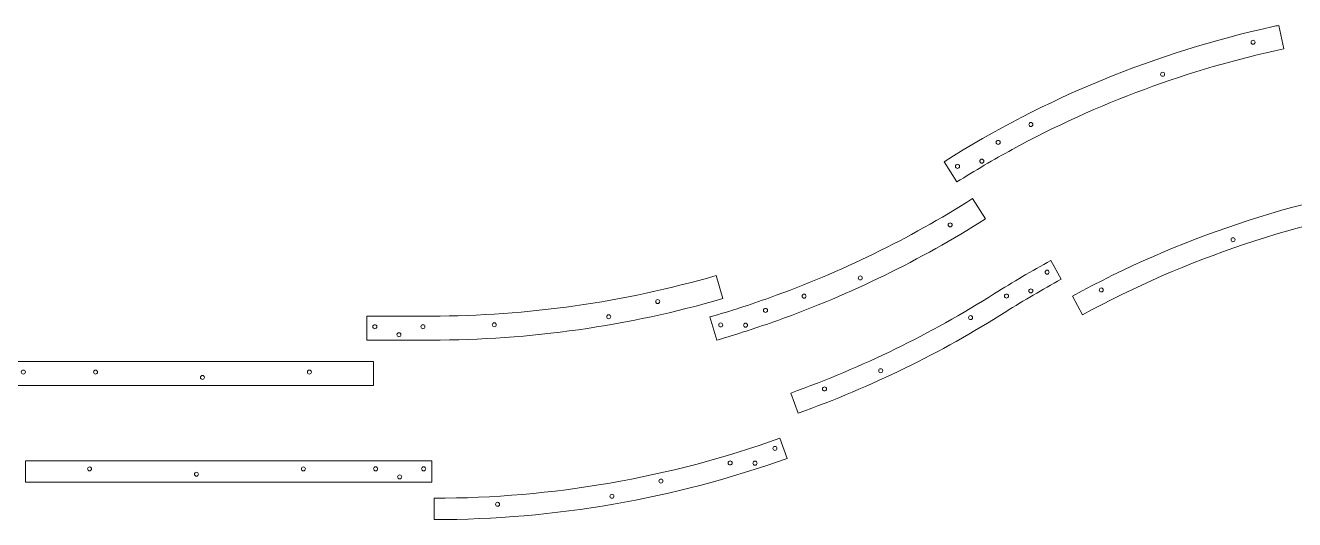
# Model space of a CAD drawing. Header units: inches. Extents: x -4 to 11.8, y 3.2 to 10.3.
# Drawn here: x 0.737 to 4.28, y 3.156 to 4.535 of the extents above; entities that cross this region are included whole.
import ezdxf

# ---------------------------------------------------------------- set-up
doc = ezdxf.new("R2010")
doc.units = ezdxf.units.IN
doc.header["$MEASUREMENT"] = 0

# ---------------------------------------------------------------- blocks, each defined once
blk = doc.blocks.new('block 20')
at = {"color": 7, "lineweight": 5, "true_color": 0xffffff}
blk.add_lwpolyline([(1.7087, 3.5975), (0.5742, 3.5975)], dxfattribs=at)
blk = doc.blocks.new('block 21')
at = {"color": 7, "lineweight": 5, "true_color": 0xffffff}
blk.add_lwpolyline([(1.7087, 3.5975), (0.5742, 3.5975), (0.5742, 3.5303), (1.7087, 3.5303), (1.7087, 3.5975)], dxfattribs=at)
blk = doc.blocks.new('block 22')
at = {"color": 7, "lineweight": 5, "true_color": 0xffffff}
blk.add_open_spline([(0.9381, 3.5676), (0.9381, 3.5707), (0.9356, 3.5732), (0.9325, 3.5732), (0.9294, 3.5732), (0.9269, 3.5707), (0.9269, 3.5676), (0.9269, 3.5645), (0.9294, 3.562), (0.9325, 3.562), (0.9356, 3.562), (0.9381, 3.5645), (0.9381, 3.5676), (0.9381, 3.5676), (0.9381, 3.5676), (0.9381, 3.5676)], degree=3, knots=[0, 0, 0, 0, 1, 1, 1, 2, 2, 2, 3, 3, 3, 4, 4, 4, 5, 5, 5, 5], dxfattribs=at)
blk = doc.blocks.new('block 23')
at = {"color": 7, "lineweight": 5, "true_color": 0xffffff}
blk.add_open_spline([(1.5351, 3.5676), (1.5351, 3.5707), (1.5326, 3.5732), (1.5295, 3.5732), (1.5265, 3.5732), (1.5239, 3.5707), (1.5239, 3.5676), (1.5239, 3.5645), (1.5265, 3.562), (1.5295, 3.562), (1.5326, 3.562), (1.5351, 3.5645), (1.5351, 3.5676), (1.5351, 3.5676), (1.5351, 3.5676), (1.5351, 3.5676)], degree=3, knots=[0, 0, 0, 0, 1, 1, 1, 2, 2, 2, 3, 3, 3, 4, 4, 4, 5, 5, 5, 5], dxfattribs=at)
blk = doc.blocks.new('block 24')
at = {"color": 7, "lineweight": 5, "true_color": 0xffffff}
blk.add_open_spline([(1.2366, 3.5527), (1.2366, 3.5558), (1.2341, 3.5583), (1.231, 3.5583), (1.2279, 3.5583), (1.2254, 3.5558), (1.2254, 3.5527), (1.2254, 3.5496), (1.2279, 3.5471), (1.231, 3.5471), (1.2341, 3.5471), (1.2366, 3.5496), (1.2366, 3.5527), (1.2366, 3.5527), (1.2366, 3.5527), (1.2366, 3.5527)], degree=3, knots=[0, 0, 0, 0, 1, 1, 1, 2, 2, 2, 3, 3, 3, 4, 4, 4, 5, 5, 5, 5], dxfattribs=at)
blk = doc.blocks.new('block 25')
at = {"color": 7, "lineweight": 5, "true_color": 0xffffff}
blk.add_open_spline([(0.6023, 3.5676), (0.6023, 3.5708), (0.5997, 3.5733), (0.5966, 3.5733), (0.5935, 3.5733), (0.5909, 3.5708), (0.5909, 3.5676), (0.5909, 3.5645), (0.5935, 3.562), (0.5966, 3.562), (0.5997, 3.562), (0.6023, 3.5645), (0.6023, 3.5676), (0.6023, 3.5676), (0.6023, 3.5676), (0.6023, 3.5676)], degree=3, knots=[0, 0, 0, 0, 1, 1, 1, 2, 2, 2, 3, 3, 3, 4, 4, 4, 5, 5, 5, 5], dxfattribs=at)
blk = doc.blocks.new('block 26')
at = {"color": 7, "lineweight": 5, "true_color": 0xffffff}
blk.add_open_spline([(0.6695, 3.5452), (0.6695, 3.5484), (0.6669, 3.5509), (0.6638, 3.5509), (0.6607, 3.5509), (0.6581, 3.5484), (0.6581, 3.5452), (0.6581, 3.5421), (0.6607, 3.5396), (0.6638, 3.5396), (0.6669, 3.5396), (0.6695, 3.5421), (0.6695, 3.5452), (0.6695, 3.5452), (0.6695, 3.5452), (0.6695, 3.5452)], degree=3, knots=[0, 0, 0, 0, 1, 1, 1, 2, 2, 2, 3, 3, 3, 4, 4, 4, 5, 5, 5, 5], dxfattribs=at)
blk = doc.blocks.new('block 27')
at = {"color": 7, "lineweight": 5, "true_color": 0xffffff}
blk.add_open_spline([(0.7366, 3.5676), (0.7366, 3.5708), (0.7341, 3.5733), (0.731, 3.5733), (0.7278, 3.5733), (0.7253, 3.5708), (0.7253, 3.5676), (0.7253, 3.5645), (0.7278, 3.562), (0.731, 3.562), (0.7341, 3.562), (0.7366, 3.5645), (0.7366, 3.5676), (0.7366, 3.5676), (0.7366, 3.5676), (0.7366, 3.5676)], degree=3, knots=[0, 0, 0, 0, 1, 1, 1, 2, 2, 2, 3, 3, 3, 4, 4, 4, 5, 5, 5, 5], dxfattribs=at)
blk = doc.blocks.new('block 19')
for name in ['block 20', 'block 21', 'block 25', 'block 26', 'block 27', 'block 22', 'block 24', 'block 23']:
    blk.add_blockref(name, (0, 0))
blk = doc.blocks.new('block 29')
at = {"color": 7, "lineweight": 5, "true_color": 0xffffff}
blk.add_open_spline([(0.9214, 3.2976), (0.9214, 3.3007), (0.9189, 3.3032), (0.9158, 3.3032), (0.9127, 3.3032), (0.9102, 3.3007), (0.9102, 3.2976), (0.9102, 3.2945), (0.9127, 3.292), (0.9158, 3.292), (0.9189, 3.292), (0.9214, 3.2945), (0.9214, 3.2976), (0.9214, 3.2976), (0.9214, 3.2976), (0.9214, 3.2976)], degree=3, knots=[0, 0, 0, 0, 1, 1, 1, 2, 2, 2, 3, 3, 3, 4, 4, 4, 5, 5, 5, 5], dxfattribs=at)
blk = doc.blocks.new('block 30')
at = {"color": 7, "lineweight": 5, "true_color": 0xffffff}
blk.add_open_spline([(1.5184, 3.2976), (1.5184, 3.3007), (1.5159, 3.3032), (1.5128, 3.3032), (1.5097, 3.3032), (1.5072, 3.3007), (1.5072, 3.2976), (1.5072, 3.2945), (1.5097, 3.292), (1.5128, 3.292), (1.5159, 3.292), (1.5184, 3.2945), (1.5184, 3.2976), (1.5184, 3.2976), (1.5184, 3.2976), (1.5184, 3.2976)], degree=3, knots=[0, 0, 0, 0, 1, 1, 1, 2, 2, 2, 3, 3, 3, 4, 4, 4, 5, 5, 5, 5], dxfattribs=at)
blk = doc.blocks.new('block 31')
at = {"color": 7, "lineweight": 5, "true_color": 0xffffff}
blk.add_open_spline([(1.2199, 3.2827), (1.2199, 3.2858), (1.2174, 3.2883), (1.2143, 3.2883), (1.2112, 3.2883), (1.2087, 3.2858), (1.2087, 3.2827), (1.2087, 3.2796), (1.2112, 3.2771), (1.2143, 3.2771), (1.2174, 3.2771), (1.2199, 3.2796), (1.2199, 3.2827), (1.2199, 3.2827), (1.2199, 3.2827), (1.2199, 3.2827)], degree=3, knots=[0, 0, 0, 0, 1, 1, 1, 2, 2, 2, 3, 3, 3, 4, 4, 4, 5, 5, 5, 5], dxfattribs=at)
blk = doc.blocks.new('block 32')
at = {"color": 7, "lineweight": 5, "true_color": 0xffffff}
blk.add_lwpolyline([(0.7366, 3.2603), (0.7366, 3.32), (1.8711, 3.32), (1.8711, 3.2603), (0.7366, 3.2603)], dxfattribs=at)
blk = doc.blocks.new('block 33')
at = {"color": 7, "lineweight": 5, "true_color": 0xffffff}
blk.add_open_spline([(1.72, 3.2976), (1.72, 3.3008), (1.7175, 3.3033), (1.7143, 3.3033), (1.7112, 3.3033), (1.7087, 3.3008), (1.7087, 3.2976), (1.7087, 3.2945), (1.7112, 3.292), (1.7143, 3.292), (1.7175, 3.292), (1.72, 3.2945), (1.72, 3.2976), (1.72, 3.2976), (1.72, 3.2976), (1.72, 3.2976)], degree=3, knots=[0, 0, 0, 0, 1, 1, 1, 2, 2, 2, 3, 3, 3, 4, 4, 4, 5, 5, 5, 5], dxfattribs=at)
blk = doc.blocks.new('block 34')
at = {"color": 7, "lineweight": 5, "true_color": 0xffffff}
blk.add_open_spline([(1.7872, 3.2752), (1.7872, 3.2783), (1.7846, 3.2809), (1.7815, 3.2809), (1.7784, 3.2809), (1.7758, 3.2783), (1.7758, 3.2752), (1.7758, 3.2721), (1.7784, 3.2696), (1.7815, 3.2696), (1.7846, 3.2696), (1.7872, 3.2721), (1.7872, 3.2752), (1.7872, 3.2752), (1.7872, 3.2752), (1.7872, 3.2752)], degree=3, knots=[0, 0, 0, 0, 1, 1, 1, 2, 2, 2, 3, 3, 3, 4, 4, 4, 5, 5, 5, 5], dxfattribs=at)
blk = doc.blocks.new('block 35')
at = {"color": 7, "lineweight": 5, "true_color": 0xffffff}
blk.add_open_spline([(1.8543, 3.2976), (1.8543, 3.3008), (1.8518, 3.3033), (1.8487, 3.3033), (1.8455, 3.3033), (1.843, 3.3008), (1.843, 3.2976), (1.843, 3.2945), (1.8455, 3.292), (1.8487, 3.292), (1.8518, 3.292), (1.8543, 3.2945), (1.8543, 3.2976), (1.8543, 3.2976), (1.8543, 3.2976), (1.8543, 3.2976)], degree=3, knots=[0, 0, 0, 0, 1, 1, 1, 2, 2, 2, 3, 3, 3, 4, 4, 4, 5, 5, 5, 5], dxfattribs=at)
blk = doc.blocks.new('block 28')
for name in ['block 32', 'block 29', 'block 30', 'block 33', 'block 35', 'block 31', 'block 34']:
    blk.add_blockref(name, (0, 0))
blk = doc.blocks.new('block 37')
at = {"color": 7, "lineweight": 5, "true_color": 0xffffff}
blk.add_open_spline([(2.0514, 3.6996), (2.0514, 3.7027), (2.0489, 3.7052), (2.0458, 3.7052), (2.0427, 3.7052), (2.0402, 3.7027), (2.0402, 3.6996), (2.0402, 3.6965), (2.0427, 3.694), (2.0458, 3.694), (2.0489, 3.694), (2.0514, 3.6965), (2.0514, 3.6996), (2.0514, 3.6996), (2.0514, 3.6996), (2.0514, 3.6996)], degree=3, knots=[0, 0, 0, 0, 1, 1, 1, 2, 2, 2, 3, 3, 3, 4, 4, 4, 5, 5, 5, 5], dxfattribs=at)
blk = doc.blocks.new('block 38')
at = {"color": 7, "lineweight": 5, "true_color": 0xffffff}
blk.add_open_spline([(2.3708, 3.7219), (2.3708, 3.725), (2.3683, 3.7275), (2.3653, 3.7275), (2.3622, 3.7275), (2.3596, 3.725), (2.3596, 3.7219), (2.3596, 3.7188), (2.3622, 3.7163), (2.3653, 3.7163), (2.3683, 3.7163), (2.3708, 3.7188), (2.3708, 3.7219), (2.3708, 3.7219), (2.3708, 3.7219), (2.3708, 3.7219)], degree=3, knots=[0, 0, 0, 0, 1, 1, 1, 2, 2, 2, 3, 3, 3, 4, 4, 4, 5, 5, 5, 5], dxfattribs=at)
blk = doc.blocks.new('block 39')
at = {"color": 7, "lineweight": 5, "true_color": 0xffffff}
blk.add_open_spline([(2.5076, 3.7643), (2.5076, 3.7674), (2.5051, 3.7699), (2.502, 3.7699), (2.4989, 3.7699), (2.4964, 3.7674), (2.4964, 3.7643), (2.4964, 3.7613), (2.4989, 3.7588), (2.502, 3.7588), (2.5051, 3.7588), (2.5076, 3.7613), (2.5076, 3.7643), (2.5076, 3.7643), (2.5076, 3.7643), (2.5076, 3.7643)], degree=3, knots=[0, 0, 0, 0, 1, 1, 1, 2, 2, 2, 3, 3, 3, 4, 4, 4, 5, 5, 5, 5], dxfattribs=at)
blk = doc.blocks.new('block 40')
at = {"color": 7, "lineweight": 5, "true_color": 0xffffff}
blk.add_open_spline([(2.6652, 3.8371), (2.4065, 3.7621), (2.1385, 3.724), (1.8691, 3.724), (1.8691, 3.724), (1.6899, 3.724), (1.6899, 3.724), (1.6899, 3.724), (1.6899, 3.6568), (1.6899, 3.6568), (1.6899, 3.6568), (1.8691, 3.6568), (1.8691, 3.6568), (2.1448, 3.6568), (2.4191, 3.6958), (2.684, 3.7726), (2.684, 3.7726), (2.6652, 3.8371), (2.6652, 3.8371)], degree=3, knots=[0, 0, 0, 0, 1, 1, 1, 2, 2, 2, 3, 3, 3, 4, 4, 4, 5, 5, 5, 6, 6, 6, 6], dxfattribs=at)
blk = doc.blocks.new('block 41')
at = {"color": 7, "lineweight": 5, "true_color": 0xffffff}
blk.add_open_spline([(1.718, 3.6942), (1.718, 3.6973), (1.7155, 3.6998), (1.7123, 3.6998), (1.7092, 3.6998), (1.7067, 3.6973), (1.7067, 3.6942), (1.7067, 3.691), (1.7092, 3.6885), (1.7123, 3.6885), (1.7155, 3.6885), (1.718, 3.691), (1.718, 3.6942), (1.718, 3.6942), (1.718, 3.6942), (1.718, 3.6942)], degree=3, knots=[0, 0, 0, 0, 1, 1, 1, 2, 2, 2, 3, 3, 3, 4, 4, 4, 5, 5, 5, 5], dxfattribs=at)
blk = doc.blocks.new('block 42')
at = {"color": 7, "lineweight": 5, "true_color": 0xffffff}
blk.add_open_spline([(1.7852, 3.6718), (1.7852, 3.6749), (1.7826, 3.6774), (1.7795, 3.6774), (1.7764, 3.6774), (1.7738, 3.6749), (1.7738, 3.6718), (1.7738, 3.6686), (1.7764, 3.6661), (1.7795, 3.6661), (1.7826, 3.6661), (1.7852, 3.6686), (1.7852, 3.6718), (1.7852, 3.6718), (1.7852, 3.6718), (1.7852, 3.6718)], degree=3, knots=[0, 0, 0, 0, 1, 1, 1, 2, 2, 2, 3, 3, 3, 4, 4, 4, 5, 5, 5, 5], dxfattribs=at)
blk = doc.blocks.new('block 43')
at = {"color": 7, "lineweight": 5, "true_color": 0xffffff}
blk.add_open_spline([(1.8523, 3.6942), (1.8523, 3.6973), (1.8498, 3.6998), (1.8467, 3.6998), (1.8435, 3.6998), (1.841, 3.6973), (1.841, 3.6942), (1.841, 3.691), (1.8435, 3.6885), (1.8467, 3.6885), (1.8498, 3.6885), (1.8523, 3.691), (1.8523, 3.6942), (1.8523, 3.6942), (1.8523, 3.6942), (1.8523, 3.6942)], degree=3, knots=[0, 0, 0, 0, 1, 1, 1, 2, 2, 2, 3, 3, 3, 4, 4, 4, 5, 5, 5, 5], dxfattribs=at)
blk = doc.blocks.new('block 36')
for name in ['block 40', 'block 39', 'block 38', 'block 41', 'block 43', 'block 37', 'block 42']:
    blk.add_blockref(name, (0, 0))
blk = doc.blocks.new('block 45')
at = {"color": 7, "lineweight": 5, "true_color": 0xffffff}
blk.add_open_spline([(2.0605, 3.1987), (2.0605, 3.2018), (2.0581, 3.2043), (2.055, 3.2043), (2.0519, 3.2043), (2.0494, 3.2018), (2.0494, 3.1987), (2.0494, 3.1956), (2.0519, 3.1931), (2.055, 3.1931), (2.0581, 3.1931), (2.0605, 3.1956), (2.0605, 3.1987), (2.0605, 3.1987), (2.0605, 3.1987), (2.0605, 3.1987)], degree=3, knots=[0, 0, 0, 0, 1, 1, 1, 2, 2, 2, 3, 3, 3, 4, 4, 4, 5, 5, 5, 5], dxfattribs=at)
blk = doc.blocks.new('block 46')
at = {"color": 7, "lineweight": 5, "true_color": 0xffffff}
blk.add_open_spline([(2.38, 3.2211), (2.38, 3.2242), (2.3775, 3.2267), (2.3744, 3.2267), (2.3713, 3.2267), (2.3688, 3.2242), (2.3688, 3.2211), (2.3688, 3.218), (2.3713, 3.2155), (2.3744, 3.2155), (2.3775, 3.2155), (2.38, 3.218), (2.38, 3.2211), (2.38, 3.2211), (2.38, 3.2211), (2.38, 3.2211)], degree=3, knots=[0, 0, 0, 0, 1, 1, 1, 2, 2, 2, 3, 3, 3, 4, 4, 4, 5, 5, 5, 5], dxfattribs=at)
blk = doc.blocks.new('block 47')
at = {"color": 7, "lineweight": 5, "true_color": 0xffffff}
blk.add_open_spline([(2.5167, 3.2635), (2.5167, 3.2666), (2.5142, 3.2691), (2.5111, 3.2691), (2.508, 3.2691), (2.5055, 3.2666), (2.5055, 3.2635), (2.5055, 3.2604), (2.508, 3.2579), (2.5111, 3.2579), (2.5142, 3.2579), (2.5167, 3.2604), (2.5167, 3.2635), (2.5167, 3.2635), (2.5167, 3.2635), (2.5167, 3.2635)], degree=3, knots=[0, 0, 0, 0, 1, 1, 1, 2, 2, 2, 3, 3, 3, 4, 4, 4, 5, 5, 5, 5], dxfattribs=at)
blk = doc.blocks.new('block 48')
at = {"color": 7, "lineweight": 5, "true_color": 0xffffff}
blk.add_open_spline([(2.8635, 3.3269), (2.5473, 3.2138), (2.214, 3.156), (1.8782, 3.156), (1.8782, 3.156), (1.8782, 3.2157), (1.8782, 3.2157), (2.2072, 3.2157), (2.5337, 3.2723), (2.8434, 3.3831), (2.8434, 3.3831), (2.8635, 3.3269), (2.8635, 3.3269)], degree=3, knots=[0, 0, 0, 0, 1, 1, 1, 2, 2, 2, 3, 3, 3, 4, 4, 4, 4], dxfattribs=at)
blk = doc.blocks.new('block 49')
at = {"color": 7, "lineweight": 5, "true_color": 0xffffff}
blk.add_open_spline([(2.71, 3.3141), (2.71, 3.3172), (2.7074, 3.3197), (2.7043, 3.3197), (2.7012, 3.3197), (2.6986, 3.3172), (2.6986, 3.3141), (2.6986, 3.3109), (2.7012, 3.3084), (2.7043, 3.3084), (2.7074, 3.3084), (2.71, 3.3109), (2.71, 3.3141), (2.71, 3.3141), (2.71, 3.3141), (2.71, 3.3141)], degree=3, knots=[0, 0, 0, 0, 1, 1, 1, 2, 2, 2, 3, 3, 3, 4, 4, 4, 5, 5, 5, 5], dxfattribs=at)
blk = doc.blocks.new('block 50')
at = {"color": 7, "lineweight": 5, "true_color": 0xffffff}
blk.add_open_spline([(2.7794, 3.3135), (2.7794, 3.3167), (2.7768, 3.3192), (2.7737, 3.3192), (2.7706, 3.3192), (2.768, 3.3167), (2.768, 3.3135), (2.768, 3.3104), (2.7706, 3.3079), (2.7737, 3.3079), (2.7768, 3.3079), (2.7794, 3.3104), (2.7794, 3.3135), (2.7794, 3.3135), (2.7794, 3.3135), (2.7794, 3.3135)], degree=3, knots=[0, 0, 0, 0, 1, 1, 1, 2, 2, 2, 3, 3, 3, 4, 4, 4, 5, 5, 5, 5], dxfattribs=at)
blk = doc.blocks.new('block 51')
at = {"color": 7, "lineweight": 5, "true_color": 0xffffff}
blk.add_open_spline([(2.8351, 3.3547), (2.8351, 3.3578), (2.8325, 3.3604), (2.8294, 3.3604), (2.8263, 3.3604), (2.8238, 3.3578), (2.8238, 3.3547), (2.8238, 3.3516), (2.8263, 3.3491), (2.8294, 3.3491), (2.8325, 3.3491), (2.8351, 3.3516), (2.8351, 3.3547), (2.8351, 3.3547), (2.8351, 3.3547), (2.8351, 3.3547)], degree=3, knots=[0, 0, 0, 0, 1, 1, 1, 2, 2, 2, 3, 3, 3, 4, 4, 4, 5, 5, 5, 5], dxfattribs=at)
blk = doc.blocks.new('block 44')
for name in ['block 48', 'block 51', 'block 49', 'block 50', 'block 47', 'block 46', 'block 45']:
    blk.add_blockref(name, (0, 0))
blk = doc.blocks.new('block 53')
at = {"color": 7, "lineweight": 5, "true_color": 0xffffff}
blk.add_open_spline([(3.3812, 4.0518), (3.3812, 4.0518), (3.4171, 3.995), (3.4171, 3.995), (3.2348, 3.8796), (3.0403, 3.7846), (2.8372, 3.712), (2.7809, 3.6919), (2.7241, 3.6735), (2.6667, 3.6568), (2.6667, 3.6568), (2.648, 3.7214), (2.648, 3.7214), (2.7041, 3.7376), (2.7596, 3.7556), (2.8146, 3.7752), (3.013, 3.8462), (3.2031, 3.939), (3.3812, 4.0518)], degree=3, knots=[0, 0, 0, 0, 1, 1, 1, 2, 2, 2, 3, 3, 3, 4, 4, 4, 5, 5, 5, 6, 6, 6, 6], dxfattribs=at)
blk = doc.blocks.new('block 54')
at = {"color": 7, "lineweight": 5, "true_color": 0xffffff}
blk.add_open_spline([(2.9164, 3.7795), (2.9164, 3.7826), (2.9139, 3.7851), (2.9108, 3.7851), (2.9077, 3.7851), (2.9052, 3.7826), (2.9052, 3.7795), (2.9052, 3.7764), (2.9077, 3.7739), (2.9108, 3.7739), (2.9139, 3.7739), (2.9164, 3.7764), (2.9164, 3.7795), (2.9164, 3.7795), (2.9164, 3.7795), (2.9164, 3.7795)], degree=3, knots=[0, 0, 0, 0, 1, 1, 1, 2, 2, 2, 3, 3, 3, 4, 4, 4, 5, 5, 5, 5], dxfattribs=at)
blk = doc.blocks.new('block 55')
at = {"color": 7, "lineweight": 5, "true_color": 0xffffff}
blk.add_open_spline([(3.0733, 3.8303), (3.0733, 3.8334), (3.0708, 3.8359), (3.0677, 3.8359), (3.0646, 3.8359), (3.0621, 3.8334), (3.0621, 3.8303), (3.0621, 3.8272), (3.0646, 3.8248), (3.0677, 3.8248), (3.0708, 3.8248), (3.0733, 3.8272), (3.0733, 3.8303), (3.0733, 3.8303), (3.0733, 3.8303), (3.0733, 3.8303)], degree=3, knots=[0, 0, 0, 0, 1, 1, 1, 2, 2, 2, 3, 3, 3, 4, 4, 4, 5, 5, 5, 5], dxfattribs=at)
blk = doc.blocks.new('block 56')
at = {"color": 7, "lineweight": 5, "true_color": 0xffffff}
blk.add_open_spline([(3.3242, 3.9785), (3.3242, 3.9816), (3.3217, 3.9841), (3.3186, 3.9841), (3.3155, 3.9841), (3.313, 3.9816), (3.313, 3.9785), (3.313, 3.9755), (3.3155, 3.9729), (3.3186, 3.9729), (3.3217, 3.9729), (3.3242, 3.9755), (3.3242, 3.9785), (3.3242, 3.9785), (3.3242, 3.9785), (3.3242, 3.9785)], degree=3, knots=[0, 0, 0, 0, 1, 1, 1, 2, 2, 2, 3, 3, 3, 4, 4, 4, 5, 5, 5, 5], dxfattribs=at)
blk = doc.blocks.new('block 57')
at = {"color": 7, "lineweight": 5, "true_color": 0xffffff}
blk.add_open_spline([(2.6836, 3.6992), (2.6836, 3.7023), (2.6811, 3.7048), (2.678, 3.7048), (2.6748, 3.7048), (2.6723, 3.7023), (2.6723, 3.6992), (2.6723, 3.696), (2.6748, 3.6935), (2.678, 3.6935), (2.6811, 3.6935), (2.6836, 3.696), (2.6836, 3.6992), (2.6836, 3.6992), (2.6836, 3.6992), (2.6836, 3.6992)], degree=3, knots=[0, 0, 0, 0, 1, 1, 1, 2, 2, 2, 3, 3, 3, 4, 4, 4, 5, 5, 5, 5], dxfattribs=at)
blk = doc.blocks.new('block 58')
at = {"color": 7, "lineweight": 5, "true_color": 0xffffff}
blk.add_open_spline([(2.753, 3.6986), (2.753, 3.7018), (2.7505, 3.7043), (2.7473, 3.7043), (2.7442, 3.7043), (2.7417, 3.7018), (2.7417, 3.6986), (2.7417, 3.6955), (2.7442, 3.6929), (2.7473, 3.6929), (2.7505, 3.6929), (2.753, 3.6955), (2.753, 3.6986), (2.753, 3.6986), (2.753, 3.6986), (2.753, 3.6986)], degree=3, knots=[0, 0, 0, 0, 1, 1, 1, 2, 2, 2, 3, 3, 3, 4, 4, 4, 5, 5, 5, 5], dxfattribs=at)
blk = doc.blocks.new('block 59')
at = {"color": 7, "lineweight": 5, "true_color": 0xffffff}
blk.add_open_spline([(2.8087, 3.7398), (2.8087, 3.7429), (2.8062, 3.7455), (2.8031, 3.7455), (2.7999, 3.7455), (2.7974, 3.7429), (2.7974, 3.7398), (2.7974, 3.7366), (2.7999, 3.7341), (2.8031, 3.7341), (2.8062, 3.7341), (2.8087, 3.7366), (2.8087, 3.7398), (2.8087, 3.7398), (2.8087, 3.7398), (2.8087, 3.7398)], degree=3, knots=[0, 0, 0, 0, 1, 1, 1, 2, 2, 2, 3, 3, 3, 4, 4, 4, 5, 5, 5, 5], dxfattribs=at)
blk = doc.blocks.new('block 52')
for name in ['block 53', 'block 56', 'block 55', 'block 54', 'block 59', 'block 57', 'block 58']:
    blk.add_blockref(name, (0, 0))
blk = doc.blocks.new('block 61')
at = {"color": 7, "lineweight": 5, "true_color": 0xffffff}
blk.add_open_spline([(2.9733, 3.5206), (2.9733, 3.5236), (2.9708, 3.5261), (2.9677, 3.5261), (2.9646, 3.5261), (2.9621, 3.5236), (2.9621, 3.5206), (2.9621, 3.5174), (2.9646, 3.5149), (2.9677, 3.5149), (2.9708, 3.5149), (2.9733, 3.5174), (2.9733, 3.5206), (2.9733, 3.5206), (2.9733, 3.5206), (2.9733, 3.5206)], degree=3, knots=[0, 0, 0, 0, 1, 1, 1, 2, 2, 2, 3, 3, 3, 4, 4, 4, 5, 5, 5, 5], dxfattribs=at)
blk = doc.blocks.new('block 62')
at = {"color": 7, "lineweight": 5, "true_color": 0xffffff}
blk.add_open_spline([(3.1303, 3.5714), (3.1303, 3.5745), (3.1278, 3.577), (3.1247, 3.577), (3.1216, 3.577), (3.1191, 3.5745), (3.1191, 3.5714), (3.1191, 3.5683), (3.1216, 3.5658), (3.1247, 3.5658), (3.1278, 3.5658), (3.1303, 3.5683), (3.1303, 3.5714), (3.1303, 3.5714), (3.1303, 3.5714), (3.1303, 3.5714)], degree=3, knots=[0, 0, 0, 0, 1, 1, 1, 2, 2, 2, 3, 3, 3, 4, 4, 4, 5, 5, 5, 5], dxfattribs=at)
blk = doc.blocks.new('block 63')
at = {"color": 7, "lineweight": 5, "true_color": 0xffffff}
blk.add_open_spline([(3.3812, 3.7196), (3.3812, 3.7227), (3.3786, 3.7252), (3.3756, 3.7252), (3.3725, 3.7252), (3.37, 3.7227), (3.37, 3.7196), (3.37, 3.7165), (3.3725, 3.714), (3.3756, 3.714), (3.3786, 3.714), (3.3812, 3.7165), (3.3812, 3.7196), (3.3812, 3.7196), (3.3812, 3.7196), (3.3812, 3.7196)], degree=3, knots=[0, 0, 0, 0, 1, 1, 1, 2, 2, 2, 3, 3, 3, 4, 4, 4, 5, 5, 5, 5], dxfattribs=at)
blk = doc.blocks.new('block 64')
at = {"color": 7, "lineweight": 5, "true_color": 0xffffff}
blk.add_open_spline([(2.874, 3.5092), (3.073, 3.5804), (3.2635, 3.6734), (3.4421, 3.7865), (3.4937, 3.8191), (3.5464, 3.85), (3.5999, 3.8792), (3.5999, 3.8792), (3.6285, 3.8267), (3.6285, 3.8267), (3.5761, 3.7981), (3.5246, 3.7679), (3.4741, 3.736), (3.2918, 3.6206), (3.0973, 3.5257), (2.8941, 3.453), (2.8941, 3.453), (2.874, 3.5092), (2.874, 3.5092)], degree=3, knots=[0, 0, 0, 0, 1, 1, 1, 2, 2, 2, 3, 3, 3, 4, 4, 4, 5, 5, 5, 6, 6, 6, 6], dxfattribs=at)
blk = doc.blocks.new('block 65')
at = {"color": 7, "lineweight": 5, "true_color": 0xffffff}
blk.add_open_spline([(3.4815, 3.7798), (3.4815, 3.7829), (3.479, 3.7854), (3.4759, 3.7854), (3.4727, 3.7854), (3.4702, 3.7829), (3.4702, 3.7798), (3.4702, 3.7767), (3.4727, 3.7741), (3.4759, 3.7741), (3.479, 3.7741), (3.4815, 3.7767), (3.4815, 3.7798), (3.4815, 3.7798), (3.4815, 3.7798), (3.4815, 3.7798)], degree=3, knots=[0, 0, 0, 0, 1, 1, 1, 2, 2, 2, 3, 3, 3, 4, 4, 4, 5, 5, 5, 5], dxfattribs=at)
blk = doc.blocks.new('block 66')
at = {"color": 7, "lineweight": 5, "true_color": 0xffffff}
blk.add_open_spline([(3.5494, 3.7942), (3.5494, 3.7974), (3.5469, 3.7999), (3.5437, 3.7999), (3.5406, 3.7999), (3.5381, 3.7974), (3.5381, 3.7942), (3.5381, 3.7911), (3.5406, 3.7886), (3.5437, 3.7886), (3.5469, 3.7886), (3.5494, 3.7911), (3.5494, 3.7942), (3.5494, 3.7942), (3.5494, 3.7942), (3.5494, 3.7942)], degree=3, knots=[0, 0, 0, 0, 1, 1, 1, 2, 2, 2, 3, 3, 3, 4, 4, 4, 5, 5, 5, 5], dxfattribs=at)
blk = doc.blocks.new('block 67')
at = {"color": 7, "lineweight": 5, "true_color": 0xffffff}
blk.add_open_spline([(3.5949, 3.8465), (3.5949, 3.8496), (3.5924, 3.8522), (3.5892, 3.8522), (3.5861, 3.8522), (3.5836, 3.8496), (3.5836, 3.8465), (3.5836, 3.8434), (3.5861, 3.8408), (3.5892, 3.8408), (3.5924, 3.8408), (3.5949, 3.8434), (3.5949, 3.8465), (3.5949, 3.8465), (3.5949, 3.8465), (3.5949, 3.8465)], degree=3, knots=[0, 0, 0, 0, 1, 1, 1, 2, 2, 2, 3, 3, 3, 4, 4, 4, 5, 5, 5, 5], dxfattribs=at)
blk = doc.blocks.new('block 60')
for name in ['block 64', 'block 67', 'block 66', 'block 65', 'block 63', 'block 62', 'block 61']:
    blk.add_blockref(name, (0, 0))
blk = doc.blocks.new('block 69')
at = {"color": 7, "lineweight": 5, "true_color": 0xffffff}
blk.add_open_spline([(3.5496, 4.2584), (3.5496, 4.2615), (3.5471, 4.2641), (3.544, 4.2641), (3.5409, 4.2641), (3.5384, 4.2615), (3.5384, 4.2584), (3.5384, 4.2553), (3.5409, 4.2528), (3.544, 4.2528), (3.5471, 4.2528), (3.5496, 4.2553), (3.5496, 4.2584), (3.5496, 4.2584), (3.5496, 4.2584), (3.5496, 4.2584)], degree=3, knots=[0, 0, 0, 0, 1, 1, 1, 2, 2, 2, 3, 3, 3, 4, 4, 4, 5, 5, 5, 5], dxfattribs=at)
blk = doc.blocks.new('block 70')
at = {"color": 7, "lineweight": 5, "true_color": 0xffffff}
blk.add_open_spline([(3.9174, 4.3985), (3.9174, 4.4017), (3.9149, 4.4042), (3.9118, 4.4042), (3.9087, 4.4042), (3.9062, 4.4017), (3.9062, 4.3985), (3.9062, 4.3955), (3.9087, 4.393), (3.9118, 4.393), (3.9149, 4.393), (3.9174, 4.3955), (3.9174, 4.3985), (3.9174, 4.3985), (3.9174, 4.3985), (3.9174, 4.3985)], degree=3, knots=[0, 0, 0, 0, 1, 1, 1, 2, 2, 2, 3, 3, 3, 4, 4, 4, 5, 5, 5, 5], dxfattribs=at)
blk = doc.blocks.new('block 71')
at = {"color": 7, "lineweight": 5, "true_color": 0xffffff}
blk.add_open_spline([(4.1699, 4.4881), (4.1699, 4.4912), (4.1673, 4.4937), (4.1643, 4.4937), (4.1612, 4.4937), (4.1587, 4.4912), (4.1587, 4.4881), (4.1587, 4.485), (4.1612, 4.4825), (4.1643, 4.4825), (4.1673, 4.4825), (4.1699, 4.485), (4.1699, 4.4881), (4.1699, 4.4881), (4.1699, 4.4881), (4.1699, 4.4881)], degree=3, knots=[0, 0, 0, 0, 1, 1, 1, 2, 2, 2, 3, 3, 3, 4, 4, 4, 5, 5, 5, 5], dxfattribs=at)
blk = doc.blocks.new('block 72')
at = {"color": 7, "lineweight": 5, "true_color": 0xffffff}
blk.add_open_spline([(3.3014, 4.1548), (3.5836, 4.3329), (3.8946, 4.4604), (4.2205, 4.5317), (4.2257, 4.5329), (4.2309, 4.5339), (4.236, 4.5351), (4.236, 4.5351), (4.25, 4.4694), (4.25, 4.4694), (3.9851, 4.4129), (3.7297, 4.3184), (3.4918, 4.1888), (3.4394, 4.1602), (3.3879, 4.13), (3.3374, 4.0981), (3.3374, 4.0981), (3.3014, 4.1548), (3.3014, 4.1548)], degree=3, knots=[0, 0, 0, 0, 1, 1, 1, 2, 2, 2, 3, 3, 3, 4, 4, 4, 5, 5, 5, 6, 6, 6, 6], dxfattribs=at)
blk = doc.blocks.new('block 73')
at = {"color": 7, "lineweight": 5, "true_color": 0xffffff}
blk.add_open_spline([(3.3448, 4.1418), (3.3448, 4.145), (3.3423, 4.1475), (3.3392, 4.1475), (3.336, 4.1475), (3.3335, 4.145), (3.3335, 4.1418), (3.3335, 4.1387), (3.336, 4.1361), (3.3392, 4.1361), (3.3423, 4.1361), (3.3448, 4.1387), (3.3448, 4.1418), (3.3448, 4.1418), (3.3448, 4.1418), (3.3448, 4.1418)], degree=3, knots=[0, 0, 0, 0, 1, 1, 1, 2, 2, 2, 3, 3, 3, 4, 4, 4, 5, 5, 5, 5], dxfattribs=at)
blk = doc.blocks.new('block 74')
at = {"color": 7, "lineweight": 5, "true_color": 0xffffff}
blk.add_open_spline([(3.4127, 4.1563), (3.4127, 4.1594), (3.4102, 4.162), (3.407, 4.162), (3.4039, 4.162), (3.4014, 4.1594), (3.4014, 4.1563), (3.4014, 4.1532), (3.4039, 4.1506), (3.407, 4.1506), (3.4102, 4.1506), (3.4127, 4.1532), (3.4127, 4.1563), (3.4127, 4.1563), (3.4127, 4.1563), (3.4127, 4.1563)], degree=3, knots=[0, 0, 0, 0, 1, 1, 1, 2, 2, 2, 3, 3, 3, 4, 4, 4, 5, 5, 5, 5], dxfattribs=at)
blk = doc.blocks.new('block 75')
at = {"color": 7, "lineweight": 5, "true_color": 0xffffff}
blk.add_open_spline([(3.4582, 4.2086), (3.4582, 4.2117), (3.4556, 4.2142), (3.4525, 4.2142), (3.4494, 4.2142), (3.4468, 4.2117), (3.4468, 4.2086), (3.4468, 4.2054), (3.4494, 4.2029), (3.4525, 4.2029), (3.4556, 4.2029), (3.4582, 4.2054), (3.4582, 4.2086), (3.4582, 4.2086), (3.4582, 4.2086), (3.4582, 4.2086)], degree=3, knots=[0, 0, 0, 0, 1, 1, 1, 2, 2, 2, 3, 3, 3, 4, 4, 4, 5, 5, 5, 5], dxfattribs=at)
blk = doc.blocks.new('block 68')
for name in ['block 72', 'block 71', 'block 70', 'block 69', 'block 75', 'block 73', 'block 74']:
    blk.add_blockref(name, (0, 0))
blk = doc.blocks.new('block 77')
at = {"color": 7, "lineweight": 5, "true_color": 0xffffff}
blk.add_open_spline([(4.6103, 4.0981), (4.6103, 4.0981), (4.619, 4.039), (4.619, 4.039), (4.2929, 3.9906), (3.9778, 3.8851), (3.6883, 3.7273), (3.6883, 3.7273), (3.6597, 3.7797), (3.6597, 3.7797), (3.9554, 3.9409), (4.2772, 4.0486), (4.6103, 4.0981)], degree=3, knots=[0, 0, 0, 0, 1, 1, 1, 2, 2, 2, 3, 3, 3, 4, 4, 4, 4], dxfattribs=at)
blk = doc.blocks.new('block 78')
at = {"color": 7, "lineweight": 5, "true_color": 0xffffff}
blk.add_open_spline([(3.746, 3.7969), (3.746, 3.8), (3.7435, 3.8025), (3.7404, 3.8025), (3.7373, 3.8025), (3.7348, 3.8), (3.7348, 3.7969), (3.7348, 3.7938), (3.7373, 3.7913), (3.7404, 3.7913), (3.7435, 3.7913), (3.746, 3.7938), (3.746, 3.7969), (3.746, 3.7969), (3.746, 3.7969), (3.746, 3.7969)], degree=3, knots=[0, 0, 0, 0, 1, 1, 1, 2, 2, 2, 3, 3, 3, 4, 4, 4, 5, 5, 5, 5], dxfattribs=at)
blk = doc.blocks.new('block 79')
at = {"color": 7, "lineweight": 5, "true_color": 0xffffff}
blk.add_open_spline([(4.1139, 3.937), (4.1139, 3.9401), (4.1113, 3.9427), (4.1082, 3.9427), (4.1052, 3.9427), (4.1027, 3.9401), (4.1027, 3.937), (4.1027, 3.934), (4.1052, 3.9315), (4.1082, 3.9315), (4.1113, 3.9315), (4.1139, 3.934), (4.1139, 3.937), (4.1139, 3.937), (4.1139, 3.937), (4.1139, 3.937)], degree=3, knots=[0, 0, 0, 0, 1, 1, 1, 2, 2, 2, 3, 3, 3, 4, 4, 4, 5, 5, 5, 5], dxfattribs=at)
blk = doc.blocks.new('block 80')
at = {"color": 7, "lineweight": 5, "true_color": 0xffffff}
blk.add_open_spline([(4.3663, 4.0266), (4.3663, 4.0297), (4.3638, 4.0322), (4.3607, 4.0322), (4.3576, 4.0322), (4.3551, 4.0297), (4.3551, 4.0266), (4.3551, 4.0235), (4.3576, 4.021), (4.3607, 4.021), (4.3638, 4.021), (4.3663, 4.0235), (4.3663, 4.0266), (4.3663, 4.0266), (4.3663, 4.0266), (4.3663, 4.0266)], degree=3, knots=[0, 0, 0, 0, 1, 1, 1, 2, 2, 2, 3, 3, 3, 4, 4, 4, 5, 5, 5, 5], dxfattribs=at)
blk = doc.blocks.new('block 81')
at = {"color": 7, "lineweight": 5, "true_color": 0xffffff}
blk.add_open_spline([(4.4652, 4.0475), (4.4652, 4.0507), (4.4627, 4.0532), (4.4595, 4.0532), (4.4564, 4.0532), (4.4539, 4.0507), (4.4539, 4.0475), (4.4539, 4.0444), (4.4564, 4.0418), (4.4595, 4.0418), (4.4627, 4.0418), (4.4652, 4.0444), (4.4652, 4.0475), (4.4652, 4.0475), (4.4652, 4.0475), (4.4652, 4.0475)], degree=3, knots=[0, 0, 0, 0, 1, 1, 1, 2, 2, 2, 3, 3, 3, 4, 4, 4, 5, 5, 5, 5], dxfattribs=at)
blk = doc.blocks.new('block 82')
at = {"color": 7, "lineweight": 5, "true_color": 0xffffff}
blk.add_open_spline([(4.5339, 4.0377), (4.5339, 4.0409), (4.5314, 4.0434), (4.5282, 4.0434), (4.5251, 4.0434), (4.5225, 4.0409), (4.5225, 4.0377), (4.5225, 4.0346), (4.5251, 4.0321), (4.5282, 4.0321), (4.5314, 4.0321), (4.5339, 4.0346), (4.5339, 4.0377), (4.5339, 4.0377), (4.5339, 4.0377), (4.5339, 4.0377)], degree=3, knots=[0, 0, 0, 0, 1, 1, 1, 2, 2, 2, 3, 3, 3, 4, 4, 4, 5, 5, 5, 5], dxfattribs=at)
blk = doc.blocks.new('block 83')
at = {"color": 7, "lineweight": 5, "true_color": 0xffffff}
blk.add_open_spline([(4.5946, 4.0711), (4.5946, 4.0743), (4.5921, 4.0768), (4.5889, 4.0768), (4.5858, 4.0768), (4.5833, 4.0743), (4.5833, 4.0711), (4.5833, 4.068), (4.5858, 4.0655), (4.5889, 4.0655), (4.5921, 4.0655), (4.5946, 4.068), (4.5946, 4.0711), (4.5946, 4.0711), (4.5946, 4.0711), (4.5946, 4.0711)], degree=3, knots=[0, 0, 0, 0, 1, 1, 1, 2, 2, 2, 3, 3, 3, 4, 4, 4, 5, 5, 5, 5], dxfattribs=at)
blk = doc.blocks.new('block 76')
for name in ['block 77', 'block 83', 'block 81', 'block 82', 'block 80', 'block 79', 'block 78']:
    blk.add_blockref(name, (0, 0))

msp = doc.modelspace()

# ---------------------------------------------------------------- block references
for name in ['block 68', 'block 76', 'block 52', 'block 60', 'block 36', 'block 19', 'block 44', 'block 28']:
    msp.add_blockref(name, (0, 0))

doc.saveas('drawing.dxf')
